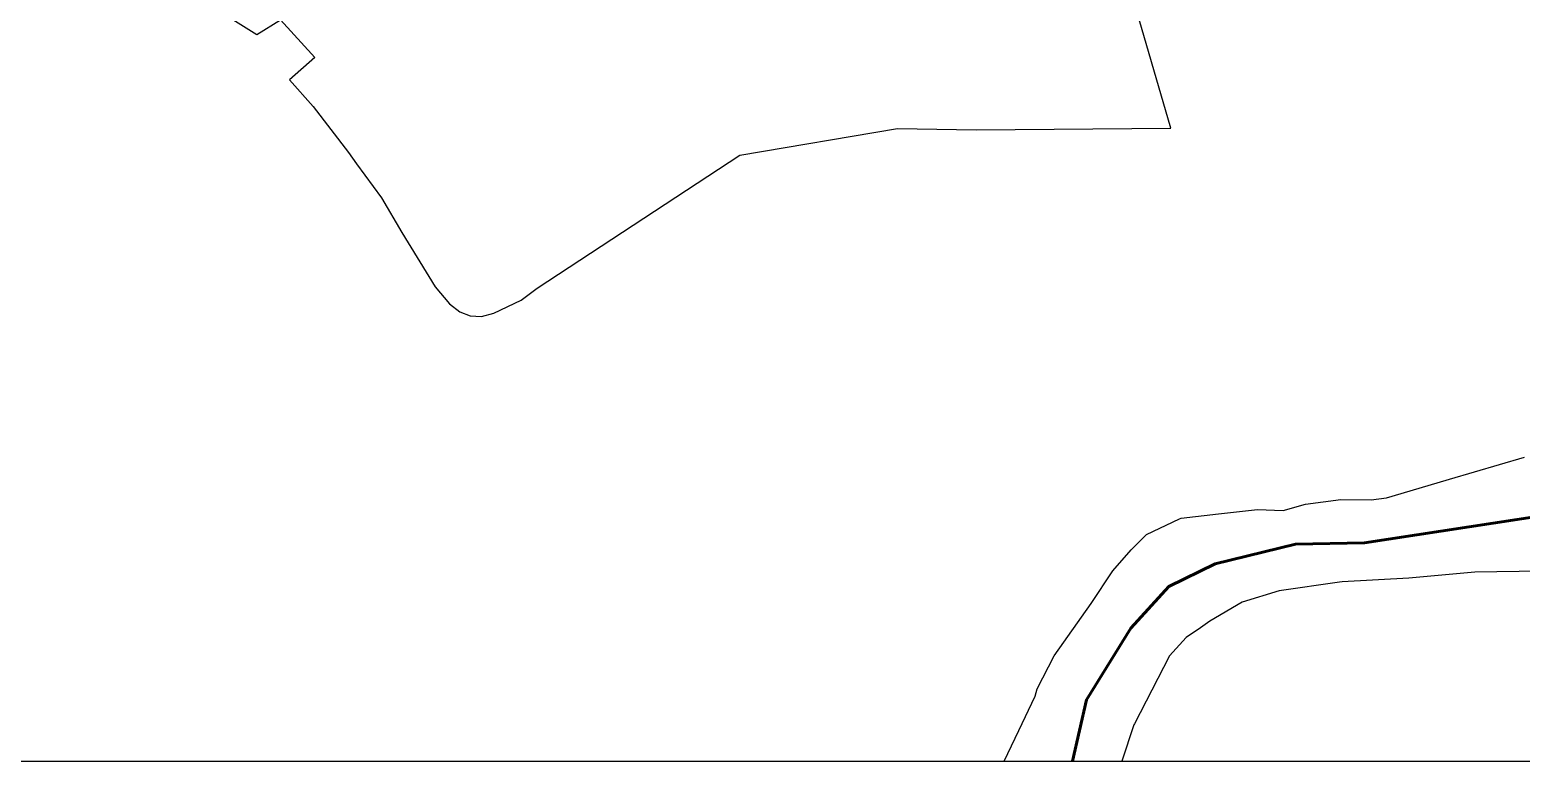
# Model space of a CAD drawing. Header units: millimetres. Extents: x 2635158 to 2636580, y 5834609 to 5836244.
# Drawn here: x 2635598.2 to 2636074.7, y 5834613.5 to 5834847.3 of the extents above; entities that cross this region are included whole.
import ezdxf

# ---------------------------------------------------------------- set-up
doc = ezdxf.new("R2010")
doc.units = ezdxf.units.MM
doc.layers.add('IRT_OpenStreetMap_Vector geometry_boundary_protected_area', color=100, linetype='Continuous')
doc.layers.add('IRT_OpenStreetMap_Vector geometry_unknown', color=7, linetype='Continuous')
doc.layers.add('IRT_OpenStreetMap_Vector geometry_waterway_river', color=130, linetype='Continuous', lineweight=60)

msp = doc.modelspace()

# ---------------------------------------------------------------- linework, layer by layer
msp.add_lwpolyline([(2635161.27, 5834613.55), (2636575.35, 5834613.55), (2636575.35, 5836234.65), (2635161.27, 5836234.65)], close=True)
at = {"layer": 'IRT_OpenStreetMap_Vector geometry_boundary_protected_area'}
msp.add_lwpolyline([(2635622.2, 5834876.1), (2635670.73, 5834845.74), (2635678.26, 5834850.41), (2635689.23, 5834838.44), (2635681.2, 5834831.23), (2635688.72, 5834822.74), (2635700.03, 5834808.09), (2635702.6, 5834804.45), (2635710.52, 5834793.58), (2635717.02, 5834782.48), (2635727.66, 5834765.13), (2635732.25, 5834759.65), (2635735.54, 5834757.12), (2635738.92, 5834755.85), (2635742.5, 5834755.66), (2635746.49, 5834756.72), (2635755.19, 5834760.88), (2635760.29, 5834764.69), (2635825.03, 5834807.21), (2635875.46, 5834815.68), (2635900.56, 5834815.34), (2635962.78, 5834815.84), (2635944.17, 5834879.56)], dxfattribs=at)
at = {"layer": 'IRT_OpenStreetMap_Vector geometry_unknown'}
for points in [[(2635909.46, 5834613.55), (2635914.15, 5834623.36), (2635919.36, 5834634.3), (2635919.69, 5834635.47), (2635920.02, 5834636.65), (2635925.43, 5834647.16), (2635937.35, 5834663.96), (2635944.23, 5834674.34), (2635950.03, 5834681.12), (2635955.01, 5834685.96), (2635965.51, 5834690.94), (2635966.02, 5834691.18), (2635977.95, 5834692.61), (2635990.45, 5834693.95), (2635998.64, 5834693.7), (2636005.8, 5834695.65), (2636017.04, 5834697.19), (2636026.79, 5834697.09), (2636031.71, 5834697.7), (2636036.36, 5834699.07), (2636051.83, 5834703.62), (2636075.77, 5834710.67)], [(2636081.08, 5834674.26), (2636059.94, 5834673.95), (2636038.78, 5834671.99), (2636017.45, 5834670.85), (2636016.69, 5834670.75), (2635997.33, 5834668.02), (2635985.55, 5834664.31), (2635975.2, 5834658.28), (2635972.28, 5834656.11), (2635967.7, 5834653.12), (2635962.34, 5834647.22), (2635960.4, 5834643.45), (2635951.13, 5834625.47), (2635950.98, 5834625.19), (2635947.11, 5834613.55)]]:
    msp.add_lwpolyline(points, dxfattribs=at)
at = {"layer": 'IRT_OpenStreetMap_Vector geometry_waterway_river'}
msp.add_lwpolyline([(2635931.29, 5834613.55), (2635935.77, 5834633.12), (2635949.93, 5834656.07), (2635962.13, 5834669.39), (2635976.91, 5834676.58), (2636002.63, 5834682.89), (2636024.66, 5834683.27), (2636123.54, 5834698.49)], dxfattribs=at)

doc.saveas('drawing.dxf')
